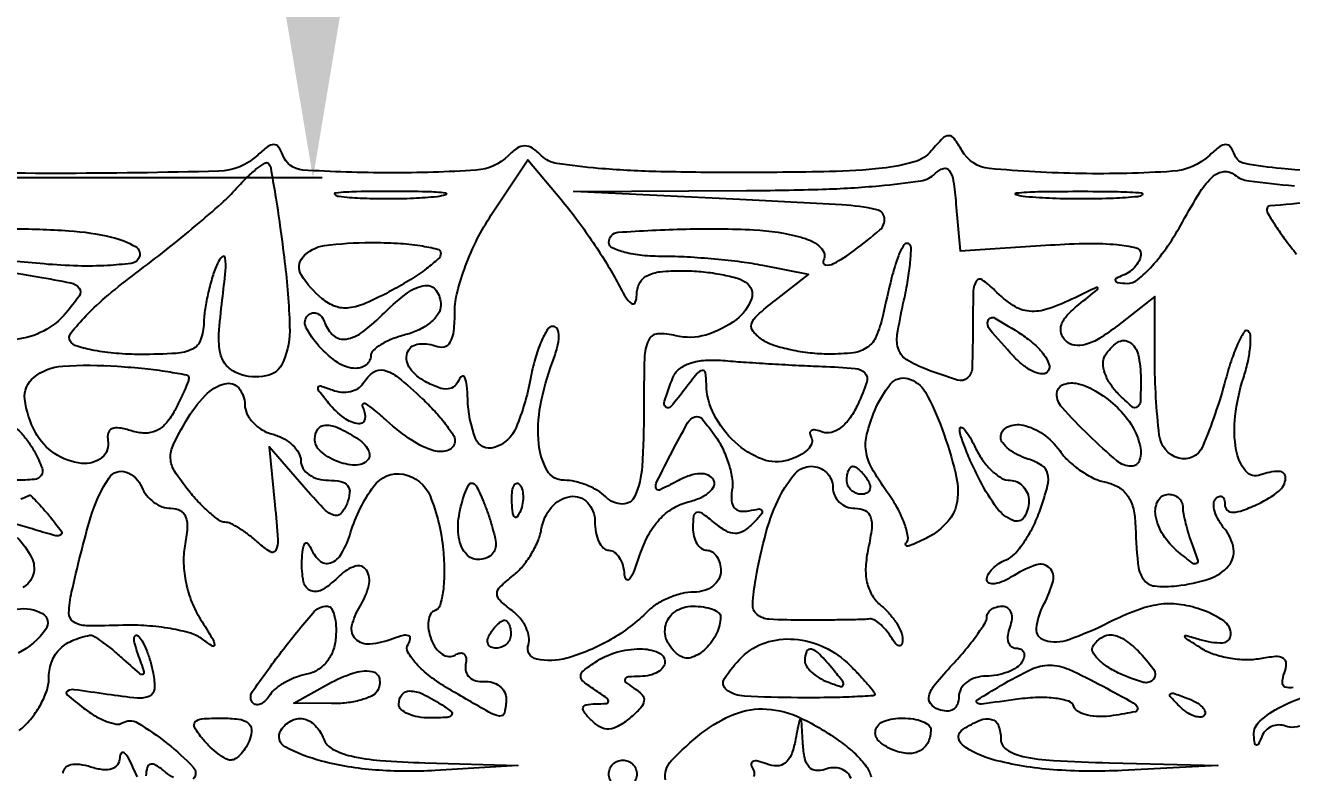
# Model space of a CAD drawing. Header units: inches. Extents: x -279 to 561, y -345 to 342.
# Drawn here: x -208.849 to -208.186, y -299.501 to -299.11 of the extents above; entities that cross this region are included whole.
import ezdxf

# ---------------------------------------------------------------- set-up
doc = ezdxf.new("R2010")
doc.units = ezdxf.units.IN
doc.header["$LTSCALE"] = 0.5
doc.header["$MEASUREMENT"] = 0
doc.layers.add('S-DIM', color=7, linetype='Continuous')
doc.styles.get("Standard").update_dxf_attribs({"font": 'arial.ttf'})
doc.dimstyles.get("Standard").update_dxf_attribs({"dimtxt": 0.18, "dimasz": 0.18, "dimexe": 0.18, "dimexo": 0.0625, "dimgap": 0.09, "dimtad": 0, "dimtih": 1, "dimtoh": 1, "dimzin": 0, "dimdsep": 46, "dimtxsty": 'Standard', "dimcen": 0.09, "dimadec": 0, "dimazin": 0, "dimtfac": 1, "dimtofl": 0, "dimtmove": 0, "dimatfit": 3, "dimfxl": 1, "dimtolj": 1, "dimtzin": 0, "dimarcsym": 0})

# ---------------------------------------------------------------- blocks, each defined once
blk = doc.blocks.new('*D1071')
at = {"color": 0, "linetype": 'ByBlock', "lineweight": -2, "transparency": 16777216}
for p, q in [((558.65223, 342.27878), (558.65223, 342.47294)), ((560.65223, 342.27878), (560.65223, 342.47294)), ((558.83223, 342.29294), (559.17223, 342.29294)), ((560.47223, 342.29294), (560.13223, 342.29294))]:
    blk.add_line(p, q, dxfattribs=at)
at = {"color": 0, "linetype": 'ByBlock', "transparency": 16777216}
for points in [[(558.83223, 342.32294), (558.83223, 342.26294), (558.65223, 342.29294)], [(560.47223, 342.32294), (560.47223, 342.26294), (560.65223, 342.29294)]]:
    blk.add_solid(points, dxfattribs=at)
at = {"layer": 'Defpoints', "color": 0, "linetype": 'ByBlock', "transparency": 16777216}
for p in [(560.65223, 342.29294), (558.65223, 342.21628), (560.65223, 342.21628)]:
    blk.add_point(p, dxfattribs=at)
at = {"layer": 'Defpoints', "color": 0, "ltscale": 0.5, "transparency": 16777216}
for p in [(-209.5, -305.36), (-209.5, -305.81), (-209.5, -305.81)]:
    blk.add_point(p, dxfattribs=at)
at = {"layer": 'S-DIM', "color": 0, "lineweight": -2, "ltscale": 0.5, "transparency": 16777216}
for p, q in [((-209.5, -305.18), (-209.5, -305)), ((-209.5625, -305.36), (-209.68, -305.36)), ((-209.5625, -305.81), (-209.68, -305.81)), ((-209.5, -305.99), (-209.5, -306.17))]:
    blk.add_line(p, q, dxfattribs=at)
at = {"layer": 'S-DIM', "color": 0, "ltscale": 0.5, "transparency": 16777216}
for points in [[(-209.53, -305.18), (-209.47, -305.18), (-209.5, -305.36)], [(-209.53, -305.99), (-209.47, -305.99), (-209.5, -305.81)]]:
    blk.add_solid(points, dxfattribs=at)
at = {"color": 0, "linetype": 'ByBlock', "transparency": 16777216, "insert": (559.65223, 342.29294), "char_height": 0.18, "attachment_point": 5}
blk.add_mtext('\\A1;2.0000', dxfattribs=at)
at = {"layer": 'S-DIM', "color": 0, "ltscale": 0.5, "transparency": 16777216, "insert": (-209.5, -305.585), "char_height": 0.18, "attachment_point": 5}
blk.add_mtext('\\A1;0.45', dxfattribs=at)
blk = doc.blocks.new('*D1077')
at = {"color": 0, "linetype": 'ByBlock', "lineweight": -2, "transparency": 16777216}
for p, q in [((-208.6939, -298.43957), (-208.87863, -298.43957)), ((-208.69863, -298.61957), (-208.69863, -299.00957)), ((-208.6939, -299.18957), (-208.87863, -299.18957))]:
    blk.add_line(p, q, dxfattribs=at)
at = {"color": 0, "linetype": 'ByBlock', "transparency": 16777216}
for points in [[(-208.72863, -298.61957), (-208.66863, -298.61957), (-208.69863, -298.43957)], [(-208.72863, -299.00957), (-208.66863, -299.00957), (-208.69863, -299.18957)]]:
    blk.add_solid(points, dxfattribs=at)
at = {"layer": 'Defpoints', "color": 0, "linetype": 'ByBlock', "transparency": 16777216}
for p in [(-208.6314, -298.43957), (-208.69863, -299.18957), (-208.6314, -299.18957)]:
    blk.add_point(p, dxfattribs=at)
at = {"color": 0, "linetype": 'ByBlock', "transparency": 16777216, "insert": (-209.10743, -298.81457), "char_height": 0.18, "attachment_point": 5}
blk.add_mtext('\\A1;0.75', dxfattribs=at)

msp = doc.modelspace()

# ---------------------------------------------------------------- linework, layer by layer
for points in [[(-205.72684, -301.74723, -0.00001), (-206.54741, -301.74907, -0.000412), (-207.55736, -301.75049, -0.000144), (-209.00903, -301.75091), (-212.29486, -301.75091)], [(-212.24724, -301.73259), (-208.98522, -301.73443, -0.000146), (-207.54475, -301.73566, -0.000415), (-206.54191, -301.73765, -0.00001), (-205.72683, -301.73995, -0.41338)], [(-208.163, -299.18626, -0.018103), (-208.19199, -299.18464, -0.021665), (-208.2109, -299.18207, -0.266206), (-208.21627, -299.17756, 0.062037), (-208.21843, -299.17337, 0.247772), (-208.2209, -299.17206, 0.164145), (-208.22415, -299.17316, 0.026382), (-208.22934, -299.17756, -0.174327), (-208.24889, -299.18608, -0.020903), (-208.29676, -299.18724, -0.01865), (-208.34465, -299.1846, -0.24692), (-208.35902, -299.17526, 0.028278), (-208.36303, -299.16895, 0.241409), (-208.36592, -299.16747, 0.202371), (-208.36915, -299.16884, 0.019846), (-208.37493, -299.17526, -0.15113), (-208.38396, -299.18115, -0.041699), (-208.40078, -299.18447, -0.0232), (-208.42825, -299.18626, -0.004653), (-208.47731, -299.18671, -0.006058), (-208.51913, -299.18621, -0.015508), (-208.54936, -299.18454, -0.015972), (-208.57097, -299.18197, -0.160164), (-208.57898, -299.17792, 0.049631), (-208.58377, -299.17401, 0.147822), (-208.58777, -299.17279, 0.147822), (-208.59178, -299.17401, 0.049631), (-208.59657, -299.17792, -0.181716), (-208.61317, -299.18546, -0.017374), (-208.6584, -299.18689, -0.014634), (-208.70392, -299.18541, -0.29779), (-208.71446, -299.17756, 0.062037), (-208.71661, -299.17337, 0.247772), (-208.71909, -299.17206, 0.164145), (-208.72234, -299.17316, 0.026382), (-208.72752, -299.17756, -0.184285), (-208.74794, -299.18599, -0.006757), (-208.83319, -299.18717, -0.006591), (-208.9186, -299.18607, -0.192145)], [(-208.18569, -299.45648, -0.15042), (-208.18987, -299.45615, -0.326565), (-208.19137, -299.45376, -0.074254), (-208.19027, -299.44879, 0.084651), (-208.1893, -299.44393, 0.275639), (-208.19083, -299.44118, 0.152561), (-208.19503, -299.44024, 0.026725), (-208.20316, -299.44134, -0.053649), (-208.21066, -299.44196, -0.037177), (-208.21912, -299.44111, -0.037534), (-208.22723, -299.43905, -0.061163), (-208.23363, -299.43598, -0.002678), (-208.2415, -299.43089, -0.20412), (-208.24232, -299.42967, -0.558548), (-208.24171, -299.42912, -0.004898), (-208.23452, -299.43127, 0.080467), (-208.22262, -299.43294, 0.402923), (-208.21831, -299.42862, 0.255791), (-208.22205, -299.42149, 0.064095), (-208.23424, -299.41547, 0.051519), (-208.24549, -299.41286, 0.067483), (-208.25603, -299.41297, 0.056039), (-208.26758, -299.416, 0.024149), (-208.28215, -299.42245, -0.030053), (-208.30317, -299.43146, -0.156976), (-208.31559, -299.43187, -0.362195), (-208.31997, -299.42544, -0.098896), (-208.31613, -299.41276, 0.057013), (-208.31133, -299.40065, 0.272693), (-208.31322, -299.39377, 0.280113), (-208.32008, -299.39221, 0.058892), (-208.33169, -299.39768, -0.03178), (-208.33719, -299.40065, -0.067431), (-208.3418, -299.40206, -0.130593), (-208.3448, -299.40177, -0.31296), (-208.34601, -299.40002, -0.128847), (-208.34527, -299.39721, -0.063437), (-208.34305, -299.39422, -0.056602), (-208.33979, -299.39152, -0.053113), (-208.33594, -299.38955, 0.115494), (-208.33154, -299.38657, 0.036335), (-208.32655, -299.3803, 0.034102), (-208.32183, -299.37225, 0.031858), (-208.31812, -299.36346, 0.018908), (-208.31426, -299.35086, 0.12442), (-208.31418, -299.34432, 0.198264), (-208.31724, -299.34009, 0.061385), (-208.32453, -299.33674, -0.041104), (-208.32994, -299.33452, -0.050831), (-208.33452, -299.33156, -0.059399), (-208.33768, -299.32836, -0.166173), (-208.33868, -299.32542, -0.291543), (-208.33517, -299.31991, -0.165965), (-208.32703, -299.31904, -0.09897), (-208.31645, -299.32375, -0.086062), (-208.30788, -299.33236, 0.052308), (-208.30312, -299.33785, 0.037604), (-208.29679, -299.34292, 0.038186), (-208.28994, -299.34688, 0.064401), (-208.28366, -299.34895, -0.085934), (-208.27731, -299.35136, -0.102417), (-208.27258, -299.35565, -0.091573), (-208.26959, -299.36189, -0.056079), (-208.26836, -299.36997, 0.011983), (-208.26699, -299.39143, 0.123875), (-208.2641, -299.39973, 0.227041), (-208.25833, -299.40322, 0.051637), (-208.24659, -299.40315, 0.051519), (-208.22965, -299.39949, 0.137733), (-208.21947, -299.39269, 0.216254), (-208.21687, -299.38374, 0.138095), (-208.22135, -299.37367, -0.042277), (-208.22465, -299.36893, -0.058662), (-208.2267, -299.36418, -0.073987), (-208.22727, -299.36013, -0.197335), (-208.22617, -299.35748, -0.102217), (-208.22438, -299.3563, -0.246792), (-208.22284, -299.35647, -0.185275), (-208.2218, -299.35795, -0.062111), (-208.22146, -299.36063, 0.209134), (-208.22021, -299.36349, 0.195916), (-208.21722, -299.36461, 0.082548), (-208.21191, -299.36357, 0.020946), (-208.20377, -299.36014, 0.057386), (-208.1932, -299.35358, 0.21207), (-208.18964, -299.34679, 0.438462), (-208.19305, -299.34322, 0.087474), (-208.2028, -299.34511, -0.32768), (-208.21061, -299.34297, -0.124607), (-208.21552, -299.33205, -0.072549), (-208.21605, -299.31424, -0.049453), (-208.21175, -299.2944, 0.02192), (-208.2095, -299.28625, 0.029827), (-208.20825, -299.27873, 0.030115), (-208.20797, -299.27263, 0.195086), (-208.20914, -299.26985, 0.474095), (-208.21118, -299.27006, 0.036005), (-208.2143, -299.27558, 0.029198), (-208.21773, -299.2841, 0.015403), (-208.22103, -299.29502, -0.034238), (-208.23318, -299.33031, -0.378584), (-208.24559, -299.33626, -0.302952), (-208.25575, -299.32434, -0.029352), (-208.25809, -299.28449), (-208.25809, -299.25159), (-208.27766, -299.26698, -0.026747), (-208.28689, -299.27347, -0.069159), (-208.29429, -299.27679, -0.108851), (-208.30016, -299.27718, -0.160113), (-208.30474, -299.27487, -0.129759), (-208.3071, -299.27081, -0.154144), (-208.30694, -299.2664, -0.101537), (-208.30397, -299.2615, -0.037062), (-208.29799, -299.25594, 0.000864), (-208.28808, -299.24796, 0.346267), (-208.28789, -299.24714, 0.415643), (-208.2886, -299.24689, 0.00094), (-208.29974, -299.25225, -0.029308), (-208.31405, -299.25815, -0.106008), (-208.32377, -299.25934, -0.125613), (-208.3322, -299.25636, -0.049022), (-208.34182, -299.24846, 0.04171), (-208.34839, -299.24291, 0.431154), (-208.3515, -299.24353, 0.134305), (-208.35309, -299.24877, 0.006785), (-208.35333, -299.26678, -0.007964), (-208.35369, -299.28886, -0.199139), (-208.35614, -299.29427, -0.270775), (-208.36131, -299.29545, -0.014565), (-208.37783, -299.28972, -0.044393), (-208.38789, -299.28483, -0.176668), (-208.39214, -299.27958, -0.121972), (-208.39284, -299.27162, -0.016726), (-208.3897, -299.25513, 0.012119), (-208.38753, -299.24429, 0.017751), (-208.38619, -299.23465, 0.013295), (-208.38559, -299.22678, 0.211725), (-208.38653, -299.22433, 0.466745), (-208.38925, -299.22457, 0.063364), (-208.39228, -299.23035, 0.028539), (-208.39585, -299.24194, 0.006619), (-208.40048, -299.26181, -0.044898), (-208.40383, -299.27242, -0.139897), (-208.40845, -299.27822, -0.124497), (-208.4158, -299.28108, -0.032246), (-208.42857, -299.28184, -0.026871), (-208.43844, -299.28127, -0.024404), (-208.44851, -299.27963, -0.025185), (-208.45738, -299.27727, -0.068559), (-208.46323, -299.27446, -0.069157), (-208.46825, -299.27004, -0.258057), (-208.46907, -299.26607, -0.136481), (-208.46608, -299.26141, -0.017217), (-208.45681, -299.2537), (-208.4394, -299.2402), (-208.46322, -299.23544, 0.017478), (-208.47437, -299.23361, 0.009124), (-208.48838, -299.23207, 0.009063), (-208.50282, -299.23102, 0.013688), (-208.51543, -299.23067, -0.02437), (-208.52631, -299.23014, -0.038792), (-208.53548, -299.22852, -0.045777), (-208.54201, -299.22618, -0.29169), (-208.54382, -299.22335, -0.394209), (-208.53883, -299.218, -0.010416), (-208.50356, -299.21631, -0.019282), (-208.46795, -299.21672, -0.053016), (-208.44316, -299.22062, -0.049498), (-208.43723, -299.22286, -0.085133), (-208.43296, -299.22596, -0.126694), (-208.43101, -299.22939, -0.208147), (-208.43147, -299.23264, 0.511886), (-208.4305, -299.235, 0.183599), (-208.42616, -299.23443, 0.037775), (-208.41537, -299.22751, 0.016047), (-208.40198, -299.21674, 0.251971), (-208.3996, -299.21056, 0.317732), (-208.40362, -299.20617, 0.038896), (-208.42181, -299.20367, 0.002508), (-208.47524, -299.20081), (-208.56213, -299.19658), (-208.47176, -299.19616, 0.006479), (-208.43197, -299.19545, 0.015148), (-208.40226, -299.19364, 0.014577), (-208.38055, -299.19101, 0.161589), (-208.37286, -299.18711, -0.118895), (-208.36871, -299.18454, -0.335978), (-208.36568, -299.18558, -0.110954), (-208.36358, -299.19098, -0.015174), (-208.36214, -299.20307), (-208.35996, -299.22766), (-208.31269, -299.22465, -0.011839), (-208.29277, -299.22385, -0.028106), (-208.27796, -299.22445, -0.03382), (-208.26787, -299.22611, -0.347955), (-208.26542, -299.22921, -0.105962), (-208.2661, -299.23238, -0.065175), (-208.26811, -299.23564, -0.060956), (-208.27108, -299.2385, -0.065377), (-208.27458, -299.24047, 0.024582), (-208.27832, -299.2422, 0.400487), (-208.27873, -299.2434, 0.260248), (-208.27744, -299.24433, 0.016448), (-208.27259, -299.24475, 0.188628), (-208.26717, -299.24294, 0.035514), (-208.25949, -299.23557, 0.033544), (-208.25127, -299.22515, 0.025208), (-208.24363, -299.2127, -0.01438), (-208.23432, -299.19677, -0.068796), (-208.2276, -299.1887, -0.162784), (-208.2219, -299.18619, -0.199017), (-208.21638, -299.18789, 0.143094), (-208.20894, -299.19111, 0.009138), (-208.18509, -299.19365, 0.012395)], [(-208.17527, -299.20231, 0.002398), (-208.19792, -299.20423, 0.38828), (-208.19948, -299.20594, 0.136913), (-208.19879, -299.20843, 0.009774), (-208.19491, -299.21456, 0.013175), (-208.18988, -299.22176, 0.009546), (-208.18392, -299.22952, 0.002763)], [(-208.85715, -299.21612, -0.01614), (-208.82632, -299.2172, -0.040534), (-208.80408, -299.22051, -0.074753), (-208.79151, -299.22551, -0.421828), (-208.78994, -299.2318, -0.225961), (-208.79378, -299.23427, -0.01787), (-208.80618, -299.23542, -0.021492), (-208.8217, -299.23564, -0.014683), (-208.83931, -299.23461, 0.001907), (-208.8729, -299.23178, 0.306147)], [(-208.87485, -299.23582, 0.002085), (-208.84267, -299.24134, -0.008484), (-208.82537, -299.24453, -0.178253), (-208.82097, -299.24724, -0.329242), (-208.82085, -299.25123, -0.025406), (-208.82781, -299.26025, -0.093594), (-208.83963, -299.26973, -0.097609), (-208.85393, -299.27407, -0.103415)], [(-208.85151, -299.35764, 0.000537), (-208.84763, -299.35607, 0.029322), (-208.84692, -299.35573, -0.33664), (-208.8463, -299.35583, -0.0042), (-208.84333, -299.35891, -0.010229), (-208.83989, -299.36268, -0.006272), (-208.83599, -299.36726, -0.01286), (-208.83037, -299.3744, -0.406737), (-208.83064, -299.37642, -0.237742), (-208.83323, -299.37695, -0.007003), (-208.84425, -299.37377, 0.008014), (-208.85421, -299.37092, 0.172534)], [(-208.85335, -299.37784, -0.071392), (-208.84591, -299.3883, -0.191693), (-208.84504, -299.39723, -0.200017), (-208.85052, -299.40406, -0.07782)], [(-208.85335, -299.41532, -0.167195), (-208.84025, -299.41771, -0.446291), (-208.83842, -299.42589, -0.11949), (-208.85292, -299.43844, -0.057483)], [(-208.85237, -299.47898, 0.05063), (-208.84644, -299.47309, 0.042677), (-208.84142, -299.4658, 0.044605), (-208.83799, -299.45827, 0.084924), (-208.83687, -299.45173, -0.081606), (-208.83549, -299.44334, -0.108161), (-208.83152, -299.43673, -0.098785), (-208.82483, -299.43198, -0.058818), (-208.81547, -299.42906, -0.187839), (-208.81361, -299.42941, -0.014042), (-208.80926, -299.4323, -0.017906), (-208.80414, -299.43618, -0.012586), (-208.79867, -299.44089, 0.003663), (-208.78966, -299.44893, 0.237185), (-208.78769, -299.44944, 0.446537), (-208.78695, -299.44816, 0.006755), (-208.7901, -299.43906, -0.019435), (-208.79175, -299.43386, -0.065143), (-208.79225, -299.43032, -0.287351), (-208.79152, -299.42914, -0.305936), (-208.79018, -299.42932, -0.089039), (-208.78804, -299.43205, -0.025566), (-208.78576, -299.43694, -0.024857), (-208.7837, -299.44281, -0.024112), (-208.78222, -299.44892, -0.059656), (-208.78163, -299.45714, -0.279474), (-208.78417, -299.46091, -0.133434), (-208.79045, -299.46197, -0.012312), (-208.80626, -299.46002, 0.003573), (-208.82364, -299.45757, 0.166822), (-208.8271, -299.45827, 0.517274), (-208.82727, -299.46026, 0.011932), (-208.81863, -299.46725, 0.031562), (-208.81264, -299.47129, 0.041213), (-208.80668, -299.47415, 0.046598), (-208.80156, -299.47557, 0.18519), (-208.79841, -299.47498, -0.281332), (-208.79042, -299.47494, -0.031777), (-208.77487, -299.48573, -0.033064), (-208.76129, -299.49804, -0.409163), (-208.76135, -299.50437, -0.179368)], [(-208.51408, -299.50484, -0.245188), (-208.51121, -299.49486, -0.035756), (-208.49508, -299.4802, -0.072078), (-208.478, -299.47036, -0.111121), (-208.46123, -299.4677, -0.096831), (-208.44329, -299.47241, -0.0449), (-208.42255, -299.48484, -0.030221), (-208.41463, -299.49138, -0.053862), (-208.40911, -299.49776, -0.078637), (-208.40652, -299.50313, -0.284264)], [(-208.41708, -299.50399, 0.121348), (-208.41909, -299.50096, 0.103219), (-208.42239, -299.499, 0.093767), (-208.42648, -299.4984, 0.081369), (-208.43073, -299.49928, -0.116158), (-208.43542, -299.49991, -0.191955), (-208.43893, -299.49811, -0.125406), (-208.4412, -299.49358, -0.039851), (-208.44225, -299.48604, 0.001067), (-208.44296, -299.47413, 0.316981), (-208.44354, -299.47341, 0.439083), (-208.44419, -299.47381, 0.001259), (-208.44637, -299.48485, -0.047792), (-208.44845, -299.49192, -0.132285), (-208.45155, -299.49602, -0.168272), (-208.45576, -299.49746, -0.090617), (-208.46122, -299.49643, 0.031472), (-208.46591, -299.49496, 0.172158), (-208.46852, -299.49522, 0.34737), (-208.46931, -299.49682, 0.086633), (-208.46815, -299.4997, -0.288366), (-208.46818, -299.50308, -0.131602)], [(-208.79044, -299.50315, -0.024137), (-208.79291, -299.49808, 0.023435), (-208.79538, -299.493, 0.109912), (-208.79751, -299.49057, 0.422857), (-208.79895, -299.49081, 0.138526), (-208.79972, -299.49308, -0.133849), (-208.80097, -299.49684, -0.168254), (-208.80387, -299.49906, -0.112855), (-208.80853, -299.4995, -0.044105), (-208.81489, -299.49808, 0.043987), (-208.82067, -299.49679, 0.086344), (-208.82537, -299.49698, 0.136392), (-208.82838, -299.49857, 0.20676), (-208.82954, -299.50125, -0.1936)], [(-208.77165, -299.50357, -0.048085), (-208.77575, -299.50078, 0.028649), (-208.78065, -299.49717, 0.192141), (-208.78356, -299.49659, 0.284963), (-208.78535, -299.49822, 0.057076), (-208.7861, -299.50268, -0.123336)]]:
    msp.add_lwpolyline(points, format="xyb")
for points in [[(-208.71345, -299.23344, -0.021241), (-208.71083, -299.26727, -0.107254), (-208.71418, -299.28581, -0.249907), (-208.72323, -299.29325, -0.142227), (-208.73771, -299.29203, -0.116249), (-208.74382, -299.28787, -0.13257), (-208.74706, -299.28161, -0.070157), (-208.74782, -299.27142, -0.014443), (-208.74611, -299.25344, 0.006701), (-208.74443, -299.23825, 0.056458), (-208.74453, -299.23137, 0.614229), (-208.74608, -299.23083, 0.095913), (-208.74858, -299.23434, 0.031461), (-208.75117, -299.24114, 0.018645), (-208.75344, -299.24953, 0.018617), (-208.75509, -299.2581, 0.030277), (-208.75576, -299.26547, -0.077201), (-208.75743, -299.27434, -0.194584), (-208.7617, -299.27917, -0.10204), (-208.77025, -299.28144, -0.013975), (-208.78881, -299.28196, -0.019861), (-208.80159, -299.28145, -0.026765), (-208.81305, -299.27991, -0.025975), (-208.82211, -299.27771, -0.183746), (-208.82564, -299.27501, -0.317388), (-208.82539, -299.27084, -0.022821), (-208.81732, -299.26167, -0.025404), (-208.80579, -299.25086, -0.015877), (-208.79128, -299.23935, 0.007808), (-208.77545, -299.22721, 0.007597), (-208.75986, -299.21448, 0.007528), (-208.7465, -299.20287, 0.027875), (-208.73862, -299.19497, -0.016709), (-208.73306, -299.18915, -0.027662), (-208.72796, -299.18468, -0.026893), (-208.72375, -299.18174, -0.348759), (-208.72198, -299.18194, -0.153718), (-208.72076, -299.18427, -0.002817), (-208.71839, -299.19816, -0.006677), (-208.7159, -299.21453, -0.004378)], [(-208.54011, -299.24282, 0.013154), (-208.53513, -299.25179, 0.101485), (-208.53193, -299.25533, 0.484618), (-208.53002, -299.2548, 0.099096), (-208.52921, -299.25082, -0.114213), (-208.52779, -299.2448, -0.156996), (-208.52395, -299.24084, -0.096752), (-208.51691, -299.23868, -0.027106), (-208.50535, -299.23811, -0.02205), (-208.49555, -299.23859, -0.021804), (-208.4858, -299.23993, -0.022287), (-208.47738, -299.24185, -0.074205), (-208.47221, -299.24414, -0.350455), (-208.46921, -299.25287, -0.144324), (-208.47708, -299.26367, -0.091599), (-208.49305, -299.27182, -0.134542), (-208.50872, -299.27215, 0.07647), (-208.51835, -299.27125, 0.283065), (-208.52313, -299.27461, 0.09595), (-208.52516, -299.28379, 0.006348), (-208.5255, -299.31097, -0.015927), (-208.52645, -299.34069, -0.087199), (-208.53022, -299.35624, -0.308341), (-208.53674, -299.36034, -0.189266), (-208.5454, -299.35656, 0.062923), (-208.54969, -299.35324, 0.039126), (-208.5554, -299.35044, 0.038763), (-208.56158, -299.34853, 0.055717), (-208.56726, -299.34789, -0.270185), (-208.57604, -299.34277, -0.104829), (-208.58045, -299.32884, -0.069872), (-208.5796, -299.30863, -0.04547), (-208.5733, -299.2861, 0.025435), (-208.57081, -299.27838, 0.06106), (-208.56998, -299.27244, 0.112912), (-208.57076, -299.26872, 0.292627), (-208.57297, -299.2673, 0.260101), (-208.57592, -299.26895, 0.036335), (-208.57927, -299.27537, 0.033927), (-208.58241, -299.28425, 0.022545), (-208.58484, -299.29478, -0.052495), (-208.59233, -299.32019, -0.220462), (-208.60373, -299.33071, -0.39934), (-208.61357, -299.32597, -0.083421), (-208.61766, -299.30533, 0.017712), (-208.61812, -299.29828, 0.07036), (-208.61915, -299.29408, 0.38663), (-208.62049, -299.29343, 0.229091), (-208.62191, -299.29472, -0.106873), (-208.62447, -299.29848, -0.171551), (-208.62797, -299.30005, -0.111337), (-208.63287, -299.29936, -0.032333), (-208.63985, -299.29618, -0.111454), (-208.64784, -299.28927, -0.230924), (-208.64929, -299.28136, -0.289193), (-208.64408, -299.27665, -0.135517), (-208.63465, -299.27756, 0.14529), (-208.63002, -299.27793, 0.21363), (-208.62677, -299.27555, 0.104919), (-208.62491, -299.26975, 0.025023), (-208.62441, -299.25959, -0.063392), (-208.62308, -299.24916, -0.026602), (-208.6188, -299.23565, -0.025797), (-208.61264, -299.22151, -0.030466), (-208.60534, -299.20887), (-208.58627, -299.18005), (-208.56862, -299.20103, -0.015172), (-208.56107, -299.21057, -0.010054), (-208.55297, -299.22196, -0.010123), (-208.54553, -299.23334, -0.019345)], [(-208.63373, -299.19939, -0.015806), (-208.64603, -299.20028, -0.010474), (-208.66019, -299.20056, -0.010546), (-208.67397, -299.20025, -0.02012), (-208.68501, -299.19933, -0.180442), (-208.68703, -299.19827, -0.613017), (-208.68665, -299.19727, -0.021409), (-208.6758, -299.1966, -0.004873), (-208.65737, -299.19644, -0.004587), (-208.63901, -299.19663, -0.026082), (-208.62927, -299.19733, -0.78507), (-208.62916, -299.19832, -0.062969)], [(-208.26706, -299.19937, -0.016947), (-208.27975, -299.20026, -0.008983), (-208.29553, -299.20056, -0.00893), (-208.31169, -299.20029, -0.013671), (-208.32567, -299.19941, -0.057523), (-208.33068, -299.19837, -0.807686), (-208.33058, -299.19741, -0.022011), (-208.31938, -299.19673, -0.003921), (-208.29839, -299.19655, -0.004138), (-208.27734, -299.19671, -0.018464), (-208.26501, -299.19736, -0.661512), (-208.26469, -299.19834, -0.153636)], [(-208.63173, -299.22901, -0.213014), (-208.63304, -299.23193, -0.020214), (-208.63921, -299.23703, -0.023033), (-208.64744, -299.24271, -0.016083), (-208.65719, -299.24837, -0.018122), (-208.67098, -299.25517, -0.075421), (-208.67988, -299.25764, -0.119849), (-208.6869, -299.25681, -0.0842), (-208.69382, -299.25281, -0.079458), (-208.70467, -299.24042, -0.329581), (-208.70396, -299.23109, -0.1833), (-208.69263, -299.22496, -0.03328), (-208.66836, -299.22335, -0.014521), (-208.65432, -299.22375, -0.023811), (-208.64249, -299.22501, -0.020507), (-208.63349, -299.22678, -0.346852)], [(-208.63173, -299.25617, -0.147328), (-208.63309, -299.26067, -0.071387), (-208.63711, -299.26519, -0.061291), (-208.64304, -299.26906, -0.052514), (-208.65005, -299.27162, 0.031538), (-208.65706, -299.27386, 0.043524), (-208.66298, -299.27679, 0.050787), (-208.66713, -299.27992, 0.208396), (-208.66836, -299.28275, -0.119417), (-208.66897, -299.28524, -0.100672), (-208.67067, -299.28736, -0.092138), (-208.67322, -299.28879, -0.081813), (-208.67621, -299.28928, -0.151316), (-208.68541, -299.28643, -0.059649), (-208.69549, -299.2776, -0.065642), (-208.7023, -299.26765, -0.334638), (-208.7012, -299.26146, -0.136675), (-208.69883, -299.26024, -0.159513), (-208.69633, -299.26052, -0.127131), (-208.69406, -299.26235, -0.07378), (-208.69239, -299.26547, 0.131697), (-208.68775, -299.27219, 0.222958), (-208.68128, -299.27394, 0.121375), (-208.67255, -299.2701, 0.032206), (-208.66104, -299.25998, -0.035917), (-208.64913, -299.24966, -0.128894), (-208.63988, -299.24591, -0.281451), (-208.63412, -299.24848, -0.151755)], [(-208.31388, -299.29063, -0.25871), (-208.31663, -299.29218, -0.102713), (-208.32103, -299.29129, -0.066615), (-208.32647, -299.28804, -0.037486), (-208.33213, -299.28281, -0.011003), (-208.34448, -299.26896, -0.276179), (-208.3453, -299.26413, -0.458735), (-208.34188, -299.26293, -0.014658), (-208.32776, -299.2716, -0.036237), (-208.32108, -299.2767, -0.054022), (-208.31615, -299.28212, -0.069877), (-208.31351, -299.28706, -0.230063)], [(-208.26542, -299.29452, -0.009828), (-208.26566, -299.30663, -0.238423), (-208.26725, -299.3095, -0.341131), (-208.27004, -299.30932, -0.016417), (-208.27728, -299.30254, -0.051703), (-208.28144, -299.29741, -0.061341), (-208.28419, -299.29181, -0.07196), (-208.28519, -299.28661, -0.151121), (-208.28417, -299.28266, -0.100978), (-208.27762, -299.2757, -0.303463), (-208.27142, -299.27554, -0.197863), (-208.26683, -299.28202, -0.056456)], [(-208.76361, -299.29413, -0.09278), (-208.76399, -299.29621, -0.009589), (-208.76589, -299.30083, -0.011669), (-208.7684, -299.30628, -0.009077), (-208.77138, -299.31209, -0.058709), (-208.77573, -299.31835, -0.106055), (-208.78074, -299.32202, -0.112079), (-208.78662, -299.32321, -0.070886), (-208.79354, -299.32205, 0.036324), (-208.79985, -299.32054, 0.136822), (-208.80386, -299.32098, 0.236359), (-208.80582, -299.32319, 0.117761), (-208.80592, -299.32702, -0.281157), (-208.80909, -299.33599, -0.200834), (-208.81957, -299.33908, -0.119772), (-208.83381, -299.33391, -0.123768), (-208.84389, -299.32282, -0.092135), (-208.84941, -299.30544, -0.259728), (-208.84479, -299.29402, -0.154748), (-208.82958, -299.2881, -0.03305), (-208.80086, -299.28816, -0.008612), (-208.78658, -299.28938, -0.014144), (-208.77455, -299.29096, -0.007771), (-208.76481, -299.29268, -0.359559)], [(-208.64136, -299.30521, -0.017509), (-208.63487, -299.31175, -0.022371), (-208.62939, -299.31824, -0.021075), (-208.62537, -299.32393, -0.144193), (-208.62441, -299.32719, -0.308366), (-208.62773, -299.33207, -0.166555), (-208.63532, -299.3324, -0.076788), (-208.6469, -299.32696, -0.036342), (-208.65991, -299.31676, 0.011724), (-208.66659, -299.31097, 0.04327), (-208.67117, -299.3078, 0.340241), (-208.67259, -299.308, 0.336818), (-208.67278, -299.30943, -0.157311), (-208.67143, -299.31572, -0.417456), (-208.67466, -299.31832, -0.135534), (-208.68235, -299.31523, -0.056756), (-208.69048, -299.30743, -0.008571), (-208.69549, -299.30118, -0.241222), (-208.69586, -299.2992, -0.419367), (-208.69452, -299.29849, -0.015123), (-208.68846, -299.3006, 0.071025), (-208.68378, -299.30167, 0.074211), (-208.67907, -299.30136, 0.081624), (-208.67504, -299.29977, 0.120054), (-208.67234, -299.29711, -0.094721), (-208.66702, -299.29131, -0.227658), (-208.66144, -299.29023, -0.109207), (-208.65408, -299.294, -0.015796)], [(-208.43225, -299.28824, -0.010652), (-208.41487, -299.28927, -0.183363), (-208.40981, -299.29168, -0.28052), (-208.40879, -299.29628, -0.024551), (-208.41341, -299.30788, -0.044516), (-208.41752, -299.31513, -0.07356), (-208.42232, -299.32026, -0.098028), (-208.42729, -299.32282, -0.163216), (-208.43195, -299.32262, 0.042299), (-208.43555, -299.32157, 0.163092), (-208.43783, -299.32186, 0.313866), (-208.43861, -299.32324, 0.115128), (-208.43786, -299.32547, -0.22988), (-208.43756, -299.32843, -0.110808), (-208.43967, -299.33172, -0.074288), (-208.44397, -299.33486, -0.043824), (-208.44985, -299.33731, -0.170948), (-208.46347, -299.33688, -0.09434), (-208.47777, -299.32795, -0.087149), (-208.48873, -299.31356, -0.114881), (-208.49277, -299.29763, 0.032121), (-208.49327, -299.29156, 0.429167), (-208.49492, -299.29041, 0.173291), (-208.4976, -299.29202, 0.009567), (-208.50376, -299.29984, -0.012462), (-208.5113, -299.30932, -0.417835), (-208.51392, -299.30953, -0.305623), (-208.51475, -299.3065, -0.010255), (-208.51032, -299.2942, -0.133023), (-208.50698, -299.28963, -0.090208), (-208.50127, -299.28655, -0.066488), (-208.49321, -299.28506, -0.033524), (-208.48284, -299.28523, 0.004075), (-208.47197, -299.28606, 0.002111), (-208.45838, -299.28693, 0.002098), (-208.4444, -299.2877, 0.003188)], [(-208.7343, -299.30828, 0.114309), (-208.7332, -299.31303, 0.075597), (-208.73, -299.31765, 0.069688), (-208.72525, -299.32145, 0.070024), (-208.71965, -299.32379, -0.060903), (-208.71405, -299.32601, -0.065681), (-208.7093, -299.32947, -0.073972), (-208.70609, -299.3336, -0.129214), (-208.70499, -299.33776, 0.140969), (-208.70388, -299.34162, 0.099847), (-208.70076, -299.34492, 0.084913), (-208.69608, -299.34713, 0.068533), (-208.69057, -299.34789, -0.049196), (-208.68405, -299.34854, -0.175924), (-208.68052, -299.35067, -0.199023), (-208.67944, -299.35437, -0.064636), (-208.68081, -299.36003, -0.096384), (-208.68408, -299.36526, -0.306648), (-208.6879, -299.36614, -0.111156), (-208.69329, -299.36251, -0.011872), (-208.70346, -299.35124), (-208.72147, -299.33031), (-208.71857, -299.3607, -0.006211), (-208.71705, -299.37899, -0.123086), (-208.71802, -299.38449, -0.454337), (-208.72089, -299.38537, -0.045254), (-208.72739, -299.38048, 0.021613), (-208.73229, -299.37642, 0.024746), (-208.73731, -299.37299, 0.02497), (-208.7418, -299.37053, 0.113054), (-208.74469, -299.36987, -0.156893), (-208.74763, -299.36893, -0.023504), (-208.75255, -299.36503, -0.02449), (-208.75809, -299.35971, -0.018928), (-208.7636, -299.3534, -0.027285), (-208.77103, -299.34314, -0.13395), (-208.77316, -299.33638, -0.122495), (-208.77166, -299.32916, -0.021236), (-208.76503, -299.31677, -0.055487), (-208.75508, -299.30353, -0.13737), (-208.74477, -299.29732, -0.291973), (-208.73751, -299.29955, -0.177826)], [(-208.36937, -299.32119, -0.025294), (-208.36238, -299.34407, -0.095806), (-208.36156, -299.35894, -0.147201), (-208.36639, -299.3695, -0.092818), (-208.37714, -299.37793, -0.012491), (-208.38317, -299.38088, -0.043823), (-208.38724, -299.38233, -0.297262), (-208.38839, -299.38194, -0.370741), (-208.38835, -299.38085, 0.234616), (-208.38729, -299.37729, 0.045154), (-208.38908, -299.37059, 0.039523), (-208.39282, -299.36245, 0.027252), (-208.39825, -299.35387, -0.025993), (-208.40614, -299.34148, -0.091415), (-208.40921, -299.33258, -0.100687), (-208.40876, -299.32365, -0.035385), (-208.40468, -299.31141, -0.073225), (-208.39633, -299.29745, -0.29734), (-208.38735, -299.2946, -0.200982), (-208.37818, -299.30181, -0.040052)], [(-208.27882, -299.30873, -0.066225), (-208.27073, -299.31828, -0.078522), (-208.26597, -299.32909, -0.132742), (-208.26603, -299.33721, -0.337), (-208.27044, -299.34057, -0.178986), (-208.2778, -299.33784, -0.0159), (-208.29265, -299.32428, -0.015645), (-208.30662, -299.3098, -0.186153), (-208.30938, -299.30266, -0.289512), (-208.30641, -299.29796, -0.161334), (-208.29944, -299.29709, -0.085379), (-208.28931, -299.30098, -0.049696)], [(-208.47937, -299.35329, 0.062019), (-208.4796, -299.35865, 0.15477), (-208.47813, -299.36225, 0.182305), (-208.47506, -299.36398, 0.091618), (-208.47055, -299.36385, -0.021401), (-208.46509, -299.36292, -0.360687), (-208.46365, -299.36384, -0.263007), (-208.46406, -299.3658, -0.01488), (-208.46841, -299.3705, -0.056498), (-208.47338, -299.37453, -0.147809), (-208.47776, -299.37577, -0.129906), (-208.48246, -299.37443, -0.039382), (-208.48856, -299.37013, 0.018661), (-208.49477, -299.36535, 0.212236), (-208.49773, -299.36475, 0.31288), (-208.49944, -299.3666, 0.034872), (-208.49986, -299.37264, 0.059737), (-208.49931, -299.37718, 0.078585), (-208.49771, -299.38103, 0.096868), (-208.49533, -299.38361, 0.159372), (-208.49253, -299.38452, -0.148195), (-208.48974, -299.38537, -0.098894), (-208.48736, -299.38775, -0.082425), (-208.48575, -299.39131, -0.064853), (-208.48521, -299.39551, -0.127718), (-208.4863, -299.3997, -0.100747), (-208.48936, -299.40327, -0.089419), (-208.49394, -299.40567, -0.076226), (-208.49934, -299.4065, 0.058458), (-208.50547, -299.40722, 0.038975), (-208.5122, -299.40939, 0.039055), (-208.5185, -299.41257, 0.06004), (-208.5233, -299.41633, -0.065237), (-208.54284, -299.43135, -0.062629), (-208.56585, -299.44107, -0.121574), (-208.58157, -299.44158, -0.448508), (-208.58591, -299.43398, 0.124797), (-208.58559, -299.42983, 0.068764), (-208.58715, -299.42495, 0.061705), (-208.59024, -299.42012, 0.058958), (-208.59446, -299.41611, -0.027366), (-208.60086, -299.41075, -0.215776), (-208.60231, -299.40726, -0.197912), (-208.6007, -299.40369, -0.022751), (-208.59389, -299.3978, 0.053288), (-208.58903, -299.39305, 0.035857), (-208.58452, -299.38673, 0.036061), (-208.58101, -299.3799, 0.057809), (-208.57915, -299.37362, -0.131898), (-208.57375, -299.36198, -0.182547), (-208.56382, -299.35639, -0.250505), (-208.55496, -299.35951, -0.187341), (-208.55114, -299.36933, 0.046266), (-208.5506, -299.37515, 0.066214), (-208.54899, -299.38006, 0.086298), (-208.54662, -299.38338, 0.196745), (-208.54382, -299.38452, -0.165749), (-208.54096, -299.3855, -0.088166), (-208.53842, -299.38829, -0.071411), (-208.53657, -299.39244, -0.054702), (-208.53574, -299.39734, 0.185429), (-208.53469, -299.39968, 0.447131), (-208.53302, -299.39957, 0.072869), (-208.53046, -299.39513, 0.016486), (-208.52752, -299.38692, -0.044615), (-208.52317, -299.37664, -0.062266), (-208.51742, -299.36849, -0.069445), (-208.51042, -299.36266, -0.077479), (-208.50233, -299.35924, 0.042396), (-208.49586, -299.35702, 0.075266), (-208.49111, -299.354, 0.117204), (-208.48876, -299.35072, 0.239899), (-208.48902, -299.34766, 0.155463), (-208.49188, -299.3452, 0.10983), (-208.49609, -299.34443, 0.07661), (-208.50155, -299.34548, 0.037091), (-208.50807, -299.34837, -0.013668), (-208.51732, -299.353, -0.495089), (-208.51915, -299.35204, -0.159386), (-208.51863, -299.34855, -0.003427), (-208.5107, -299.33295, -0.008065), (-208.50256, -299.31781, -0.183621), (-208.49884, -299.31469, -0.311776), (-208.49505, -299.31574, -0.021448), (-208.48793, -299.32503, -0.043077), (-208.48398, -299.33185, -0.036143), (-208.48099, -299.33965, -0.037625), (-208.4793, -299.34723, -0.07783)], [(-208.84419, -299.33324, -0.028341), (-208.84036, -299.3415, -0.249773), (-208.84079, -299.34536, -0.223082), (-208.84432, -299.34744, -0.022966), (-208.85424, -299.34789, -0.034926), (-208.86326, -299.34726, -0.168193), (-208.86777, -299.34495, -0.203855), (-208.8694, -299.34066, -0.054051), (-208.8683, -299.33324, -0.03733), (-208.86637, -299.32763, -0.04903), (-208.86376, -299.32289, -0.058143), (-208.86091, -299.31961, -0.18649), (-208.85825, -299.31859, -0.161625), (-208.85533, -299.31955, -0.041329), (-208.85156, -299.32289, -0.037743), (-208.84765, -299.32763, -0.030589)], [(-208.6759, -299.32563, -0.052635), (-208.67214, -299.3286, -0.084794), (-208.66975, -299.3319, -0.119423), (-208.66906, -299.33498, -0.194428), (-208.67009, -299.33741, -0.211292), (-208.67672, -299.33997, -0.085286), (-208.68639, -299.33783, -0.085487), (-208.69478, -299.33259, -0.213623), (-208.69767, -299.32614, -0.156009), (-208.69607, -299.32114, -0.236265), (-208.6921, -299.31903, -0.11552), (-208.6854, -299.32043, -0.031906)], [(-208.3339, -299.34789, -0.110565), (-208.33013, -299.34874, -0.099968), (-208.32693, -299.35112, -0.094863), (-208.32478, -299.35469, -0.088595), (-208.32403, -299.35888, -0.146893), (-208.32655, -299.36726, -0.360177), (-208.33228, -299.36901, -0.135994), (-208.34069, -299.36241, -0.039379), (-208.34948, -299.34826, -0.011834), (-208.35373, -299.33955, -0.014776), (-208.35723, -299.33127, -0.013025), (-208.35976, -299.32423, -0.101131), (-208.36016, -299.32078, -0.505066), (-208.35921, -299.32019, -0.129413), (-208.35748, -299.32149, -0.040376), (-208.35481, -299.32546, -0.015203), (-208.35172, -299.33141, 0.044877), (-208.34795, -299.33771, 0.048928), (-208.3432, -299.34305, 0.054691), (-208.33825, -299.34672, 0.132755)], [(-208.78823, -299.35156, 0.079967), (-208.78579, -299.35576, 0.065494), (-208.78201, -299.35932, 0.066604), (-208.7775, -299.36172, 0.089633), (-208.77296, -299.36254, -0.123128), (-208.7681, -299.36376, -0.183662), (-208.76526, -299.36702, -0.107253), (-208.76443, -299.37289, -0.028935), (-208.76567, -299.38226, 0.057816), (-208.76634, -299.39148, 0.041864), (-208.76505, -299.40171, 0.041033), (-208.76201, -299.41182, 0.048492), (-208.75749, -299.42072, -0.005158), (-208.75125, -299.43073, -0.111301), (-208.75015, -299.434, -0.622642), (-208.75127, -299.43471, -0.024762), (-208.75641, -299.43117, 0.092891), (-208.76263, -299.42803, 0.027017), (-208.77313, -299.42559, 0.026148), (-208.78549, -299.42408, 0.025262), (-208.79809, -299.42384, -0.010615), (-208.81722, -299.42404, -0.141736), (-208.82389, -299.42204, -0.266916), (-208.82633, -299.41729, -0.042227), (-208.82491, -299.4065, -0.016372), (-208.81502, -299.36749, -0.077068), (-208.80532, -299.34659, -0.341973), (-208.79642, -299.34361, -0.220638)], [(-208.4266, -299.35156, 0.104438), (-208.42571, -299.35575, 0.09906), (-208.4232, -299.35932, 0.096585), (-208.41944, -299.36171, 0.093889), (-208.41503, -299.36254, -0.110242), (-208.40974, -299.36372, -0.204561), (-208.40687, -299.36695, -0.111779), (-208.40625, -299.37295, -0.023861), (-208.40802, -299.38336, 0.039303), (-208.40939, -299.39323, 0.069806), (-208.40873, -299.40139, 0.082776), (-208.40602, -299.40809, 0.08219), (-208.40128, -299.41356, -0.039455), (-208.39696, -299.41776, -0.038722), (-208.39332, -299.42262, -0.041433), (-208.39083, -299.42738, -0.103737), (-208.39008, -299.43121, -0.086699), (-208.39057, -299.43384, -0.378674), (-208.39186, -299.43452, -0.16522), (-208.39381, -299.43329, -0.028559), (-208.39639, -299.42969, 0.034398), (-208.39911, -299.42599, 0.042153), (-208.40214, -299.42296, 0.047336), (-208.40505, -299.42095, 0.162309), (-208.40727, -299.42053, -0.026838), (-208.41038, -299.42078, -0.001839), (-208.41921, -299.42097, -0.002623), (-208.42975, -299.42111, -0.001966), (-208.44135, -299.42115, -0.012392), (-208.45995, -299.42069, -0.164271), (-208.46624, -299.41821, -0.237384), (-208.46854, -299.41284, -0.028025), (-208.46696, -299.39955, -0.023605), (-208.4614, -299.3749, -0.047721), (-208.45432, -299.35632, -0.066725), (-208.44629, -299.3444, -0.214388), (-208.43777, -299.34057, -0.097378), (-208.4335, -299.3414, -0.097539), (-208.42988, -299.34379, -0.098326), (-208.42745, -299.34736, -0.100723)], [(-208.40828, -299.34789, -0.082592), (-208.40713, -299.35069, -0.161196), (-208.40736, -299.35307, -0.182303), (-208.40891, -299.35464, -0.108972), (-208.41151, -299.35522, -0.093332), (-208.41447, -299.35466, -0.09642), (-208.41699, -299.35307, -0.099167), (-208.41868, -299.35069, -0.105053), (-208.41927, -299.34789, -0.042167), (-208.41903, -299.34509, -0.061769), (-208.41832, -299.34272, -0.081139), (-208.41728, -299.34111, -0.210953), (-208.41604, -299.34057, -0.151918), (-208.4145, -299.34105, -0.038439), (-208.41243, -299.34272, -0.035638), (-208.41025, -299.34509, -0.029505)], [(-208.6305, -299.3843, -0.022856), (-208.62993, -299.39573, -0.033793), (-208.63057, -299.40575, -0.035998), (-208.63214, -299.41337, -0.248341), (-208.63469, -299.41604, 0.18438), (-208.63699, -299.41791, 0.096327), (-208.63819, -299.42146, 0.073891), (-208.63813, -299.42613, 0.05179), (-208.63677, -299.43122, 0.062848), (-208.63432, -299.43578, 0.093723), (-208.63106, -299.43892, 0.121606), (-208.62754, -299.44015, 0.163703), (-208.62428, -299.43939, -0.095717), (-208.62155, -299.43835, -0.231115), (-208.61953, -299.43894, -0.192811), (-208.61851, -299.44104, -0.069321), (-208.61873, -299.44442, 0.122634), (-208.61859, -299.44805, 0.135742), (-208.61674, -299.45103, 0.120448), (-208.61342, -299.45288, 0.084749), (-208.60914, -299.45331, -0.08536), (-208.60471, -299.45375, -0.099763), (-208.60095, -299.45566, -0.108422), (-208.59844, -299.45873, -0.118172), (-208.59754, -299.46247, -0.057289), (-208.59836, -299.46959, -0.399227), (-208.60103, -299.47134, -0.086311), (-208.60667, -299.46928, -0.002797), (-208.62764, -299.45707, -0.028396), (-208.63735, -299.45057, -0.046139), (-208.64468, -299.44389, -0.059482), (-208.64894, -299.43794, -0.270228), (-208.64884, -299.43385, 0.0923), (-208.64769, -299.43088, 0.366711), (-208.64858, -299.42931, 0.15432), (-208.65148, -299.42918, 0.026066), (-208.65683, -299.43092, -0.067446), (-208.6688, -299.43375, -0.223865), (-208.67623, -299.43109, -0.258569), (-208.67824, -299.42412, -0.08345), (-208.67399, -299.41382, 0.077328), (-208.66935, -299.40297, 0.212032), (-208.67071, -299.39494, 0.33632), (-208.67655, -299.39291, 0.118614), (-208.6846, -299.39783, -0.050382), (-208.69347, -299.40507, -0.244645), (-208.69972, -299.40572, -0.258369), (-208.7036, -299.40101, -0.054761), (-208.70442, -299.39002, -0.020908), (-208.70397, -299.38418, -0.102704), (-208.70292, -299.38107, -0.451325), (-208.70158, -299.3808, -0.134342), (-208.70014, -299.38269, 0.105508), (-208.69528, -299.38989, 0.282049), (-208.68948, -299.39117, 0.183391), (-208.68364, -299.3863, 0.053799), (-208.67895, -299.37537, -0.082267), (-208.66682, -299.35098, -0.289535), (-208.65127, -299.34474, -0.256748), (-208.63737, -299.3561, -0.072155)], [(-208.60294, -299.38147, -0.124507), (-208.6035, -299.3845, -0.108207), (-208.60545, -299.38708, -0.097003), (-208.6085, -299.38881, -0.080713), (-208.6122, -299.38941, -0.21645), (-208.61837, -299.3866, -0.128728), (-208.62204, -299.37923, -0.085399), (-208.62244, -299.36815, -0.0503), (-208.61934, -299.35522, -0.040259), (-208.61712, -299.35019, -0.3735), (-208.61506, -299.34942, -0.192859), (-208.61281, -299.35146, -0.015722), (-208.60948, -299.35888, -0.014103), (-208.60714, -299.36507, -0.012975), (-208.60508, -299.37156, -0.013098), (-208.60354, -299.37744, -0.041181)], [(-208.5901, -299.36392, -0.054073), (-208.59172, -299.36697, -0.470617), (-208.59305, -299.3671, -0.168741), (-208.59409, -299.36496, -0.018894), (-208.59452, -299.35949, -0.028489), (-208.59444, -299.35439, -0.077125), (-208.59363, -299.35088, -0.208169), (-208.59228, -299.34954, -0.296942), (-208.59067, -299.34988, -0.126455), (-208.58926, -299.35227, -0.060344), (-208.58868, -299.35583, -0.05415), (-208.58895, -299.35991, -0.051402)], [(-208.24344, -299.36195, 0.04725), (-208.24311, -299.36542, 0.014007), (-208.24196, -299.37064, 0.013921), (-208.24033, -299.37646, 0.014589), (-208.23841, -299.38209, -0.009993), (-208.23564, -299.38994, -0.381878), (-208.23633, -299.39152, -0.278007), (-208.23834, -299.3913, -0.007209), (-208.24573, -299.38546, -0.079454), (-208.25373, -299.37651, -0.101795), (-208.2577, -299.36622, -0.169929), (-208.25636, -299.35851, -0.272053), (-208.25077, -299.35522, -0.090658), (-208.24797, -299.35573, -0.095575), (-208.24559, -299.35719, -0.099646), (-208.244, -299.35938, -0.108102)], [(-208.68668, -299.43031, -0.069843), (-208.68816, -299.43716, -0.080223), (-208.69143, -299.44298, -0.085172), (-208.69618, -299.44722, -0.092765), (-208.70194, -299.44948, 0.043306), (-208.70769, -299.4511, 0.037808), (-208.71335, -299.45375, 0.03966), (-208.71813, -299.45695, 0.084656), (-208.72108, -299.46025, -0.051818), (-208.7233, -299.46308, -0.083912), (-208.72576, -299.46489, -0.118889), (-208.72805, -299.46543, -0.197303), (-208.72985, -299.46468, -0.362345), (-208.73039, -299.45867, -0.01172), (-208.71506, -299.43758, -0.01357), (-208.69877, -299.4174, -0.21956), (-208.69104, -299.41383, -0.266053), (-208.68898, -299.415, -0.068138), (-208.68746, -299.41867, -0.05106), (-208.68662, -299.424, -0.031972)], [(-208.48532, -299.41932, -0.107195), (-208.48742, -299.42814, -0.08704), (-208.49309, -299.43606, -0.104311), (-208.50017, -299.44058, -0.232505), (-208.50637, -299.43998, -0.138146), (-208.51306, -299.43269, -0.179909), (-208.51406, -299.42376, -0.187113), (-208.50901, -299.41659, -0.147812), (-208.49986, -299.41383, -0.035712), (-208.49426, -299.41423, -0.054684), (-208.48954, -299.41544, -0.072225), (-208.48634, -299.41722, -0.239822)], [(-208.334, -299.42482, 0.059765), (-208.33507, -299.42902, 0.105471), (-208.33477, -299.43258, 0.149855), (-208.33321, -299.43491, 0.172457), (-208.33069, -299.43581, -0.113538), (-208.32818, -299.43638, -0.184509), (-208.32671, -299.43796, -0.157566), (-208.32652, -299.44033, -0.079467), (-208.32769, -299.44313, -0.111412), (-208.33045, -299.44594, -0.050262), (-208.33507, -299.44831, -0.046318), (-208.34066, -299.44992, -0.046881), (-208.34644, -299.45046, 0.074056), (-208.35187, -299.45127, 0.08824), (-208.35648, -299.45362, 0.100624), (-208.35956, -299.45712, 0.131225), (-208.36066, -299.46122, -0.094562), (-208.36143, -299.46525, -0.160216), (-208.36361, -299.46787, -0.151066), (-208.36703, -299.46877, -0.081402), (-208.37133, -299.46788, -0.136716), (-208.3755, -299.46479, -0.245521), (-208.37624, -299.46071, -0.096583), (-208.37297, -299.45466, -0.015099), (-208.36401, -299.44438, 0.013246), (-208.35711, -299.43654, 0.017584), (-208.35129, -299.42903, 0.014998), (-208.34693, -299.42257, 0.142037), (-208.34601, -299.4194, -0.144095), (-208.34538, -299.41727, -0.099472), (-208.34363, -299.41546, -0.083838), (-208.341, -299.41425, -0.066901), (-208.3379, -299.41383, -0.158089), (-208.33516, -299.41472, -0.151946), (-208.33341, -299.41706, -0.112257), (-208.33299, -299.42061, -0.06502)], [(-208.5951, -299.42848, -0.105053), (-208.59569, -299.43128, -0.099167), (-208.59738, -299.43366, -0.09642), (-208.5999, -299.43525, -0.093332), (-208.60286, -299.43581, -0.108972), (-208.60546, -299.43523, -0.182303), (-208.60701, -299.43366, -0.161196), (-208.60724, -299.43128, -0.082592), (-208.60609, -299.42848, -0.029505), (-208.60412, -299.42568, -0.035638), (-208.60194, -299.42331, -0.038439), (-208.59988, -299.42164, -0.151918), (-208.59833, -299.42115, -0.210953), (-208.5971, -299.4217, -0.081139), (-208.59605, -299.42331, -0.061769), (-208.59534, -299.42568, -0.042167)], [(-208.26688, -299.43727, -0.039015), (-208.25877, -299.44677, -0.334193), (-208.25885, -299.45202, -0.307318), (-208.26409, -299.45371, -0.036269), (-208.27618, -299.44923, -0.035062), (-208.28283, -299.44562, -0.056878), (-208.28782, -299.44157, -0.079294), (-208.29054, -299.43774, -0.258773), (-208.2904, -299.43474, -0.111785), (-208.28589, -299.43014, -0.171499), (-208.28052, -299.42887, -0.123668), (-208.2742, -299.4312, -0.046476)], [(-208.51451, -299.44313, -0.169824), (-208.51549, -299.44594, -0.09332), (-208.51828, -299.44834, -0.074289), (-208.52243, -299.44999, -0.055145), (-208.52733, -299.45057, 0.017705), (-208.53346, -299.45084, 0.254304), (-208.53522, -299.45199, 0.363269), (-208.53487, -299.45371, 0.026719), (-208.53065, -299.45671, -0.064071), (-208.52644, -299.46021, -0.224988), (-208.52541, -299.46348, -0.157716), (-208.52719, -299.46718, -0.029189), (-208.53279, -299.47241, -0.040625), (-208.53888, -299.47668, -0.118427), (-208.54375, -299.47816, -0.142389), (-208.54822, -299.47714, -0.069724), (-208.55292, -299.47359, -0.026964), (-208.55674, -299.46933, -0.234635), (-208.55727, -299.46692, -0.29859), (-208.55567, -299.46543, -0.038842), (-208.55078, -299.465, 0.017896), (-208.54506, -299.46473, 0.40482), (-208.54406, -299.4636, 0.229629), (-208.54502, -299.46186, 0.009268), (-208.55114, -299.45767, -0.02521), (-208.55711, -299.45331, -0.226004), (-208.55847, -299.45046, -0.226004), (-208.55711, -299.44761, -0.02521), (-208.55114, -299.44325, -0.072775), (-208.53984, -299.43798, -0.071936), (-208.52746, -299.43616, -0.097741), (-208.51797, -299.438, -0.304995)], [(-208.41758, -299.44482, -0.007644), (-208.41262, -299.44994, -0.011268), (-208.40843, -299.4546, -0.006718), (-208.40508, -299.4586, -0.172398), (-208.40462, -299.45991, -0.397822), (-208.40543, -299.46077, -0.002709), (-208.41645, -299.46133, -0.008245), (-208.42945, -299.4617, -0.00495), (-208.44489, -299.46174, -0.01047), (-208.47279, -299.46096, -0.145963), (-208.48217, -299.45765, -0.400387), (-208.48326, -299.45164, -0.051012), (-208.47415, -299.44045, -0.117704), (-208.46192, -299.43293, -0.09876), (-208.44676, -299.43111, -0.091831), (-208.43112, -299.43527, -0.085729)], [(-208.44125, -299.44235, 0.148172), (-208.44039, -299.44519, 0.058677), (-208.43772, -299.44833, 0.05126), (-208.43382, -299.45126, 0.0442), (-208.42922, -299.45351, 0.012731), (-208.42263, -299.45585, 0.389672), (-208.42117, -299.45518, 0.27071), (-208.42142, -299.45326, 0.008807), (-208.42646, -299.44696, 0.017238), (-208.43353, -299.43901, 0.127361), (-208.43781, -299.43636, 0.389178), (-208.4403, -299.43753, 0.097466)], [(-208.66501, -299.45829, -0.146969), (-208.66796, -299.4609, -0.04151), (-208.67378, -299.46303, -0.038005), (-208.68109, -299.46445, -0.03221), (-208.68894, -299.46485), (-208.70866, -299.46459), (-208.69043, -299.45451, -0.044406), (-208.67769, -299.44886, -0.119534), (-208.66789, -299.44798, -0.311375), (-208.66389, -299.45172, -0.194675)], [(-208.2852, -299.45575, -0.003705), (-208.2694, -299.4644, -0.183613), (-208.26715, -299.46708, -0.455341), (-208.26829, -299.46908, -0.011573), (-208.27983, -299.47112, -0.040382), (-208.28694, -299.47162, -0.054318), (-208.29333, -299.47086, -0.066508), (-208.29815, -299.46904, -0.191384), (-208.30041, -299.46636, 0.236109), (-208.30314, -299.46364, 0.048443), (-208.30997, -299.46208, 0.04053), (-208.3192, -299.46164, 0.025596), (-208.32996, -299.46256, -0.001846), (-208.34878, -299.46507, -0.206571), (-208.35115, -299.46439, -0.515922), (-208.35105, -299.46288, -0.003939), (-208.33868, -299.45542, -0.021511), (-208.3227, -299.44686, -0.114208), (-208.31308, -299.44469, -0.105282), (-208.30312, -299.44688, -0.016964)], [(-208.63173, -299.46511, -0.023197), (-208.62639, -299.46893, -0.409657), (-208.62615, -299.47084, -0.220444), (-208.62848, -299.47207, -0.011293), (-208.63723, -299.47233, -0.042523), (-208.64354, -299.47183, -0.062416), (-208.64887, -299.47025, -0.082215), (-208.65248, -299.46791, -0.210568), (-208.65371, -299.46511, -0.163584), (-208.65207, -299.46023, -0.234725), (-208.64805, -299.45823, -0.112355), (-208.64127, -299.45977, -0.031558)], [(-208.23226, -299.47102, -0.20742), (-208.2345, -299.47191, -0.082976), (-208.23781, -299.47125, -0.063152), (-208.24163, -299.46921, -0.043285), (-208.24539, -299.46602, -0.011214), (-208.24999, -299.46118, -0.400052), (-208.24995, -299.45977, -0.286372), (-208.2483, -299.45938, -0.008399), (-208.24129, -299.46192, -0.036269), (-208.23655, -299.46413, -0.070189), (-208.23322, -299.46666, -0.120343), (-208.23177, -299.46906, -0.278911)], [(-208.1663, -299.46917, -0.040888), (-208.17249, -299.4731, -0.043205), (-208.17912, -299.47588, -0.047315), (-208.18521, -299.47722, -0.122717), (-208.18964, -299.47668, 0.097627), (-208.19331, -299.47604, 0.095732), (-208.19697, -299.47683, 0.09614), (-208.20006, -299.47893, 0.099431), (-208.20209, -299.48201, -0.015363), (-208.20389, -299.48605, -0.330917), (-208.20497, -299.48662, -0.334695), (-208.20582, -299.48575, -0.015524), (-208.20623, -299.48136, -0.233018), (-208.20316, -299.47403, -0.057878), (-208.19213, -299.46647, -0.053213), (-208.17753, -299.46066, -0.062983), (-208.16285, -299.45848, -0.067542), (-208.15847, -299.45898, -0.433029), (-208.15751, -299.46073, -0.139522), (-208.15952, -299.46373, -0.014114)], [(-208.73165, -299.48343, -0.041764), (-208.73368, -299.48763, -0.04955), (-208.73629, -299.49119, -0.056875), (-208.73905, -299.49364, -0.154241), (-208.74151, -299.49442, -0.127224), (-208.74429, -299.4937, -0.033421), (-208.74818, -299.49119, -0.031713), (-208.75237, -299.48763, -0.02787), (-208.75628, -299.48343, -0.036732), (-208.76053, -299.47746, -0.330631), (-208.76025, -299.47445, -0.196494), (-208.75678, -299.47277, -0.015828), (-208.74642, -299.47244, -0.030306), (-208.73755, -299.47298, -0.130387), (-208.73268, -299.47492, -0.223368), (-208.73085, -299.47835, -0.104971)], [(-208.69299, -299.48343, 0.182091), (-208.68834, -299.48867, 0.063601), (-208.67873, -299.49225, 0.03868), (-208.6635, -299.49459, 0.01169), (-208.64011, -299.4958), (-208.59144, -299.49719), (-208.63474, -299.49987, -0.034564), (-208.66594, -299.49964, -0.044415), (-208.69422, -299.49492, -0.060689), (-208.71318, -299.48745, -0.431052), (-208.71546, -299.47891, -0.129044), (-208.71013, -299.47385, -0.177359), (-208.70366, -299.47285, -0.156097), (-208.69746, -299.47631, -0.09699)], [(-208.37531, -299.47854, -0.110173), (-208.37677, -299.48506, -0.153921), (-208.38079, -299.48943, -0.139064), (-208.38693, -299.49096, -0.083866), (-208.39434, -299.48947, -0.089945), (-208.40241, -299.48457, -0.281425), (-208.40419, -299.47875, -0.254562), (-208.39979, -299.47403, -0.08067), (-208.38997, -299.47244, -0.039769), (-208.38436, -299.47289, -0.059018), (-208.37962, -299.47423, -0.07762), (-208.37639, -299.47621, -0.219986)], [(-208.33868, -299.48343, 0.254504), (-208.33569, -299.48892, 0.089871), (-208.32715, -299.49248, 0.039865), (-208.31114, -299.49466, 0.007696), (-208.2819, -299.49585), (-208.22512, -299.49729), (-208.27518, -299.49986, -0.031286), (-208.31119, -299.49946, -0.045089), (-208.34261, -299.49427, -0.098846), (-208.3588, -299.48643, -0.522948), (-208.35846, -299.47825, -0.040553), (-208.34954, -299.47355, -0.166538), (-208.34352, -299.4731, -0.246109), (-208.33993, -299.47637, -0.087614)], [(-208.52916, -299.50174, -0.099038), (-208.52972, -299.50454, -0.097945), (-208.53132, -299.50692, -0.097945), (-208.53369, -299.50851, -0.099038), (-208.53649, -299.50907, -0.099038), (-208.53929, -299.50851, -0.097945), (-208.54167, -299.50692, -0.097945), (-208.54326, -299.50454, -0.099038), (-208.54382, -299.50174, -0.099038), (-208.54326, -299.49895, -0.097945), (-208.54167, -299.49657, -0.097945), (-208.53929, -299.49498, -0.099038), (-208.53649, -299.49442, -0.099038), (-208.53369, -299.49498, -0.097945), (-208.53132, -299.49657, -0.097945), (-208.52972, -299.49895, -0.099038)]]:
    msp.add_lwpolyline(points, format="xyb", close=True)

# ---------------------------------------------------------------- dimensions: what is measured, and where the dimension line sits
at = {"linetype": 'ByBlock'}
dim = msp.add_linear_dim(base=(-208.69863, -299.18957), p1=(-208.6314, -298.43957), p2=(-208.6314, -299.18957), angle=90, dimstyle='Standard', override={"dimtmove": 2}, dxfattribs=at)
dim.commit()
dim.dimension.update_dxf_attribs({"geometry": '*D1077', "text_midpoint": (-209.10743, -298.81457)})
at = {"layer": 'S-DIM', "ltscale": 0.5}
dim = msp.add_linear_dim(base=(-209.5, -305.81), p1=(-209.5, -305.36), p2=(-209.5, -305.81), angle=90, dimstyle='Standard', dxfattribs=at)
dim.commit()
dim.dimension.update_dxf_attribs({"geometry": '*D1071', "text_midpoint": (-209.5, -305.585)})

doc.saveas('drawing.dxf')
